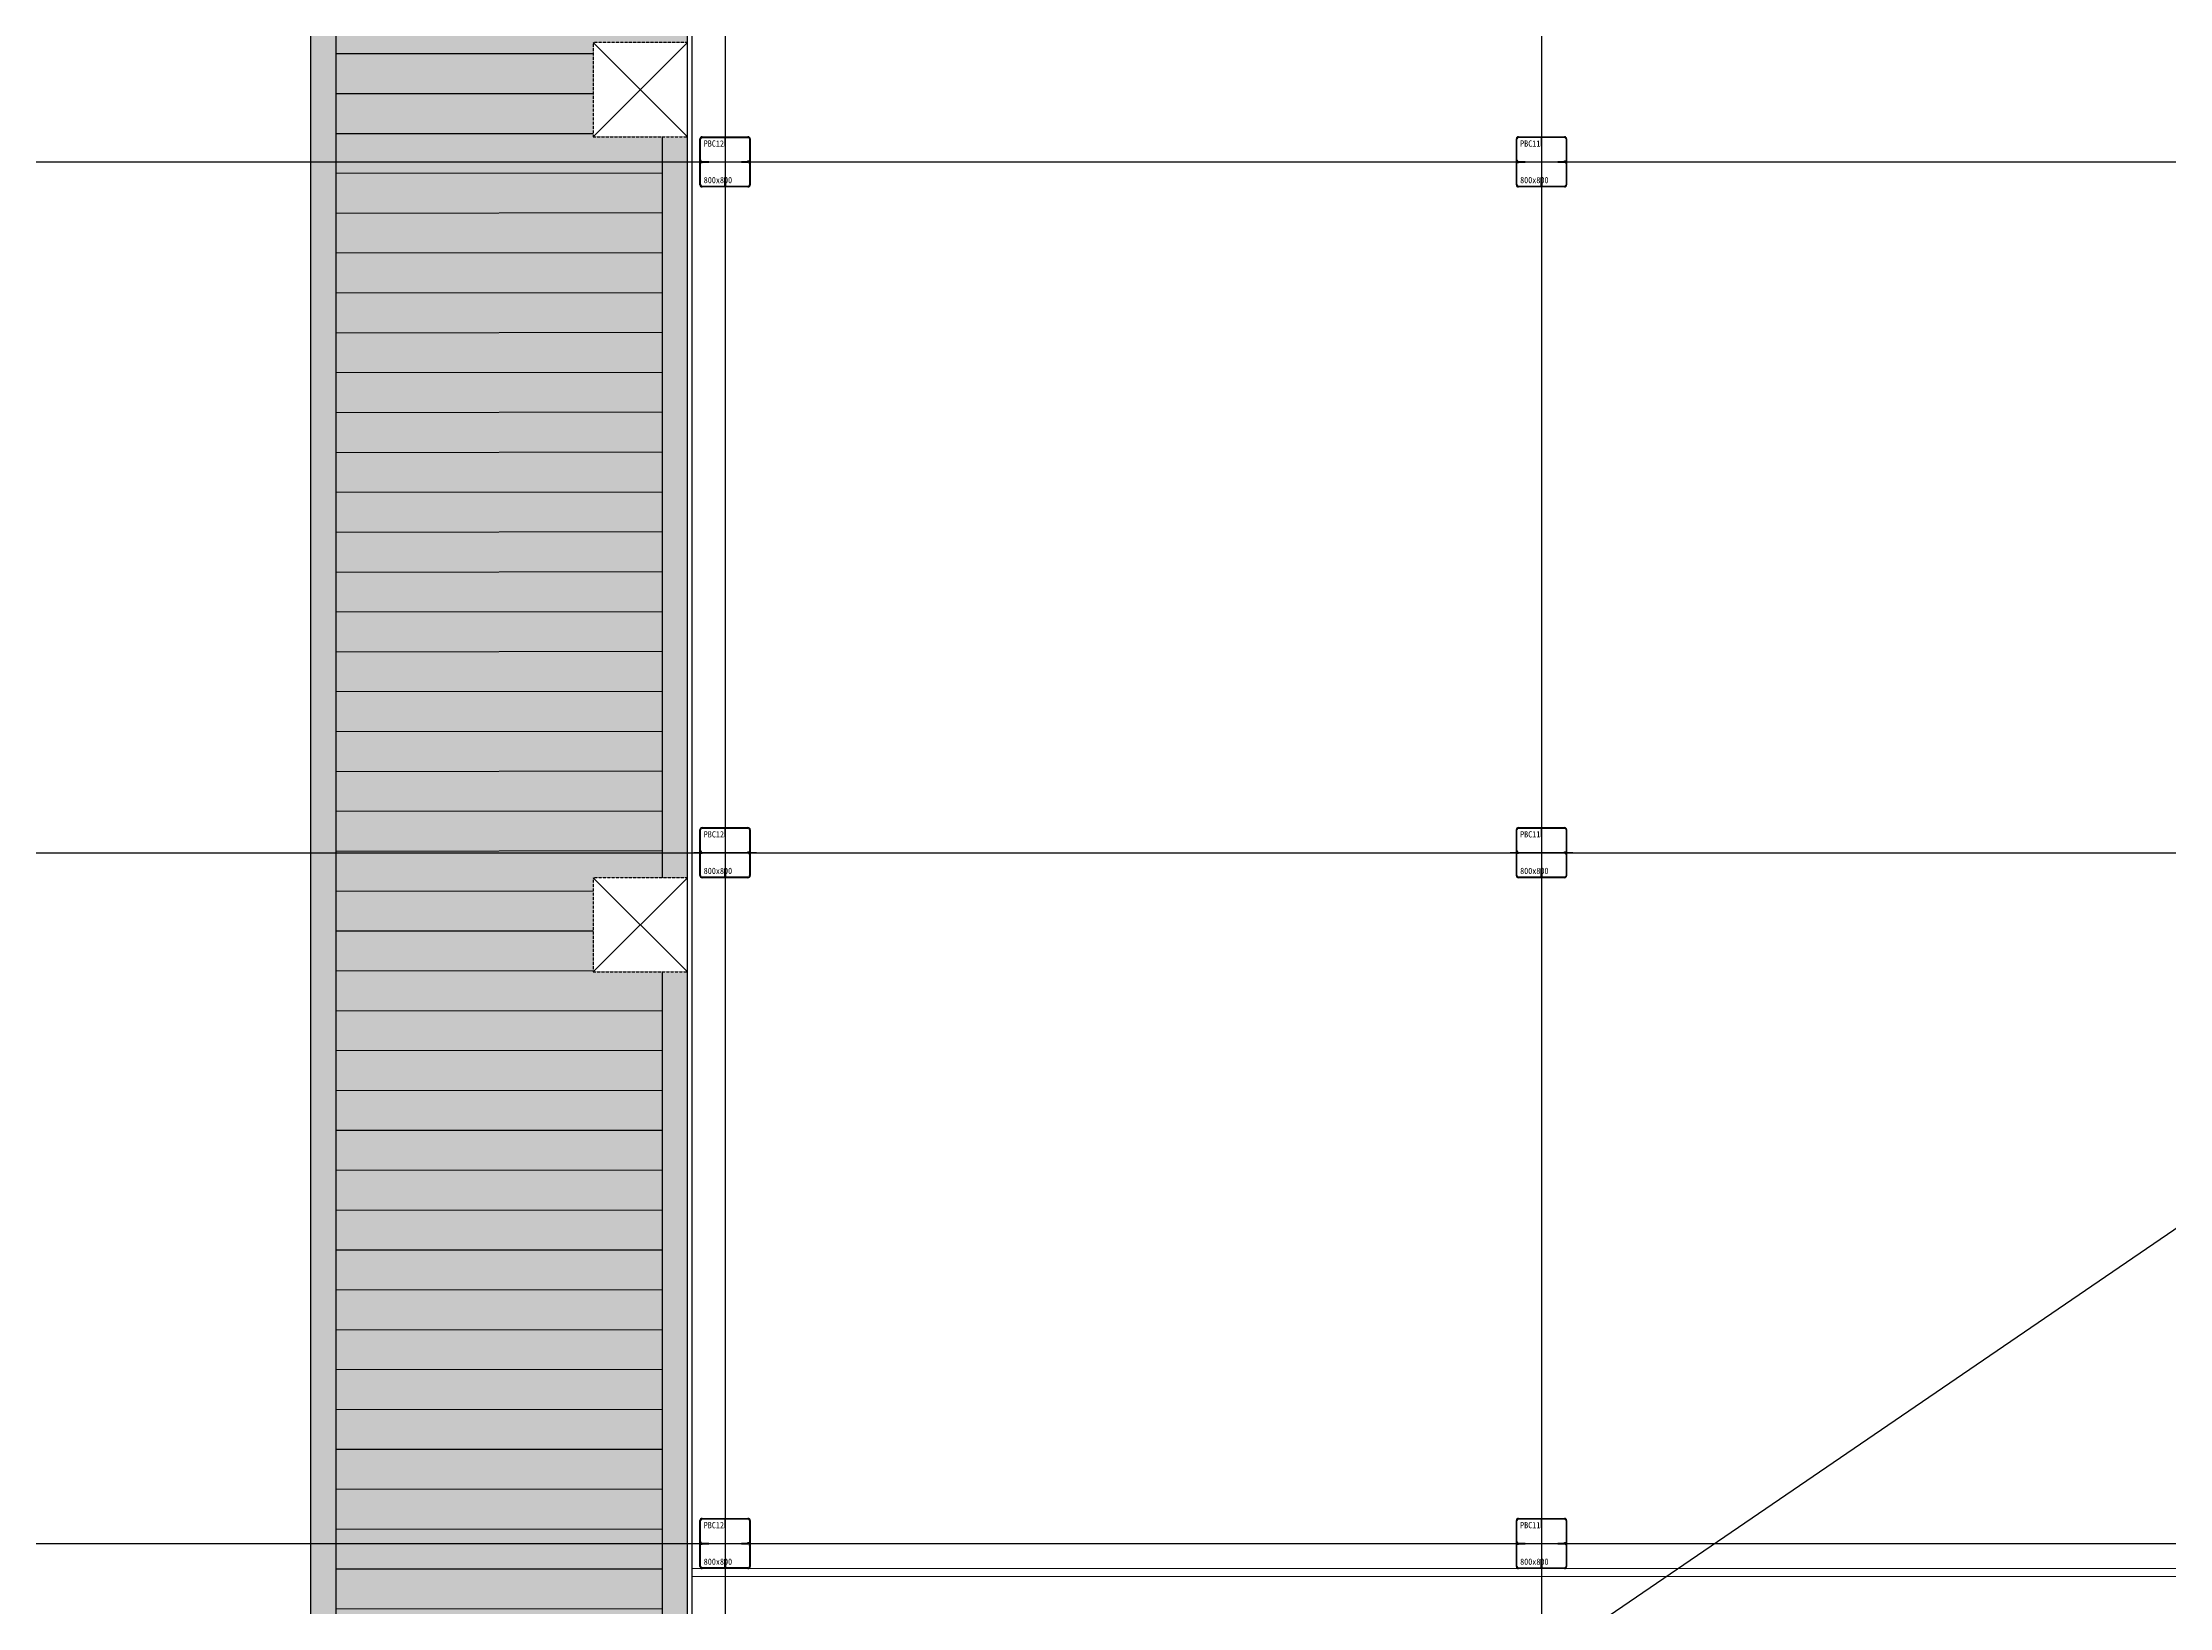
# Model space of a CAD drawing. Extents: x 152195838 to 160350639, y 364657247 to 370318102.
# Drawn here: x 158409079 to 158442947, y 365004013 to 365028932 of the extents above; entities that cross this region are included whole.
import ezdxf
from ezdxf.xclip import XClip

# ---------------------------------------------------------------- set-up
doc = ezdxf.new("R2010")
doc.units = 0
doc.header["$MEASUREMENT"] = 0
doc.linetypes.add('CEN', pattern=[63, 60, -1, 1, -1])
doc.linetypes.add('DASHED', pattern=[0.75, 0.5, -0.25])
doc.layers.get('0').update_dxf_attribs({"linetype": 'CONTINUOUS'})
doc.layers.get('Defpoints').update_dxf_attribs({"linetype": 'CONTINUOUS'})
for name, color, linetype in [('-S-foundation txt', 3, 'CONTINUOUS'), ('4A.TEC CEN', 1, 'CEN'), ('4A.TEC ELE 1', 7, 'CONTINUOUS'), ('4A.TEC 벽체 3', 4, 'CONTINUOUS'), ('4A.TEC 벽체 4', 7, 'CONTINUOUS'), ('4A.TEC 해치 1', 9, 'CONTINUOUS'), ('P-BOX', 3, 'CONTINUOUS')]:
    doc.layers.add(name, color=color, linetype=linetype)
doc.layers.add('DEFPOINT', color=135, linetype='CONTINUOUS', plot=False)
doc.styles.add('돋움체', font='')
doc.styles.get('돋움체').set_extended_font_data('DotumChe')

# ---------------------------------------------------------------- blocks, each defined once
blk = doc.blocks.new('asq9q')
for p, q in [((159790047, 364980932), (159791547, 364982432)), ((159790047, 364982432), (159791547, 364980932))]:
    blk.add_line(p, q)
at = {"linetype": 'DASHED'}
blk.add_lwpolyline([(159790047, 364980932), (159791547, 364980932), (159791547, 364982432), (159790047, 364982432)], close=True, dxfattribs=at)
blk = doc.blocks.new('zw$EEDA')
at = {"layer": '4A.TEC 해치 1', "linetype": 'Continuous'}
h = blk.add_hatch(color=254, dxfattribs=at)
h.dxf.hatch_style = 1
h.paths.add_polyline_path([(6000, 0), (6000, 11000), (4500, 11000), (4500, 12500), (6000, 12500), (6000, 31700), (4500, 31700), (4500, 33200), (6000, 33200), (6000, 45000), (4500, 45000), (4500, 46500), (6000, 46500), (6000, 89200), (0, 89200), (0, 0)])
at = {"layer": '4A.TEC 해치 1'}
h = blk.add_hatch(dxfattribs=at)
h.set_pattern_fill('LINE', color=256, scale=200, angle=360)
h.set_pattern_definition([(360, (-434424.4, 2090698.2), (2e-12, 635), [])])
edge = h.paths.add_edge_path()
edge.add_line((400, 88800), (5600, 88800))
edge.add_line((5600, 88800), (5600, 46500))
edge.add_line((5600, 46500), (4500, 46500))
edge.add_line((4500, 46500), (4500, 45000))
edge.add_line((4500, 45000), (5600, 45000))
edge.add_line((5600, 45000), (5600, 33200))
edge.add_line((5600, 33200), (4500, 33200))
edge.add_line((4500, 33200), (4500, 31700))
edge.add_line((4500, 31700), (5600, 31700))
edge.add_line((5600, 31700), (5600, 12500))
edge.add_line((5600, 12500), (4500, 12500))
edge.add_line((4500, 12500), (4500, 11000))
edge.add_line((4500, 11000), (5600, 11000))
edge.add_line((5600, 11000), (5600, 400))
edge.add_line((5600, 400), (400, 400))
edge.add_line((400, 400), (400, 88600))
at = {"ltscale": 1000}
blk.add_lwpolyline([(6000, 89200), (0, 89200), (0, 0), (6000, 0)], dxfattribs=at)
at = {"layer": '4A.TEC ELE 1', "color": 8}
for p, q in [((5600, 45000), (5600, 33200)), ((5600, 31700), (5600, 12500))]:
    blk.add_line(p, q, dxfattribs=at)
blk.add_lwpolyline([(6000, 88800), (400, 88800), (400, 400), (5600, 400)], dxfattribs=at)
for p in [(-159785547, -364935932), (-159785547, -364949232)]:
    blk.add_blockref('asq9q', p)
blk = doc.blocks.new('dwg3220')
h = blk.add_hatch()
h.set_pattern_fill('ANSI37', color=253, scale=4000, angle=45, style=0)
h.set_pattern_definition([(90, (143763.5, -224403.43), (-500, 3e-14), []), (180, (143763.5, -224403.43), (-6e-14, -500), [])])
h.paths.add_polyline_path([(175475, 107628), (168277, 111740), (163617, 114401, -0.125113), (160887, 117037), (160717, 116931, -0.044026), (160093, 118172), (146103, 153405), (143474, 160024), (143474, 180350, 0.031352), (141674, 178662), (141674, 159680), (144572, 152384), (158420, 117508, 0.170076), (162625, 112664), (198212, 92338, 0.414214), (197541, 94794), (175375, 107454)])
blk = doc.blocks.new('A$C111325cc')
at = {"layer": 'DEFPOINT'}
for p, q in [((136276, 244000), (136276, 0)), ((149276, 244000), (149276, 0)), ((0, 130063), (324969, 130063)), ((0, 119063), (324969, 119063)), ((0, 108063), (324969, 108063))]:
    blk.add_line(p, q, dxfattribs=at)
blk = doc.blocks.new('PBC12(B2F~2F)')
at = {"layer": 'P-BOX'}
h = blk.add_hatch(color=3, dxfattribs=at)
h.dxf.hatch_style = 1
h.paths.add_polyline_path([(135, 495, -0.414216), (100, 530), (100, 495)])
h.paths.add_polyline_path([(900, 470), (900, 505), (865, 505, -0.414217)])
at = {"layer": 'Defpoints', "color": 1, "ltscale": 50}
for p, q in [((500, 1000), (500, 0)), ((0, 500), (1000, 500))]:
    blk.add_line(p, q, dxfattribs=at)
at = {"layer": 'P-BOX', "color": 3, "ltscale": 50}
for p, q in [((495, 890), (495, 750)), ((495, 750), (505, 750)), ((505, 750), (505, 890)), ((100, 495), (240, 495)), ((135, 505), (240, 505)), ((240, 505), (240, 495)), ((760, 505), (900, 505)), ((760, 505), (760, 495)), ((760, 495), (865, 495)), ((495, 110), (495, 250)), ((495, 250), (505, 250)), ((505, 250), (505, 110))]:
    blk.add_line(p, q, dxfattribs=at)
for points in [[(100, 135), (100, 865)], [(110, 530), (110, 865)], [(135, 900), (865, 900)], [(135, 890), (865, 890)], [(890, 865), (890, 505)], [(900, 865), (900, 135)], [(110, 135), (110, 495)], [(110, 495), (135, 495), (135, 486), (110, 486), (110, 495)], [(865, 514), (890, 514), (890, 505), (865, 505), (865, 514)], [(890, 470), (890, 135)], [(865, 110), (135, 110)], [(865, 100), (135, 100)]]:
    blk.add_lwpolyline(points, dxfattribs=at)
for centre, radius, start, end in [((135, 865), 35, 90, 180), ((135, 865), 25, 90, 180), ((865, 865), 35, 0, 90), ((865, 865), 25, 0, 90), ((135, 530), 35, 180, 270), ((135, 530), 25, 180, 270), ((865, 470), 35, 0, 90), ((865, 470), 25, 0, 90), ((135, 135), 35, 180, 270), ((135, 135), 25, 180, 270), ((865, 135), 35, 270, 0), ((865, 135), 25, 270, 0)]:
    blk.add_arc(centre, radius, start, end, dxfattribs=at)
at = {"layer": 'DEFPOINT', "style": '돋움체'}
for s, p in [('PBC12', (160, 742)), ('800x800', (160, 160))]:
    blk.add_text(s, height=100, dxfattribs=at).set_placement(p)
blk = doc.blocks.new('PBC11(B2F~1F)')
at = {"layer": 'P-BOX'}
h = blk.add_hatch(color=3, dxfattribs=at)
h.dxf.hatch_style = 1
h.paths.add_polyline_path([(100, 527), (100, 496), (132, 496, -0.414214)])
h.paths.add_polyline_path([(900, 504), (868, 504, -0.414214), (900, 473)])
h.paths.add_polyline_path([(772, 562), (885, 562), (885, 644), (772, 644)], flags=9)
h.paths.add_polyline_path([(475, 597), (526, 597), (526, 680), (475, 680)], flags=9)
at = {"layer": 'Defpoints', "color": 1, "ltscale": 50}
for p, q in [((500, 1000), (500, 0)), ((0, 500), (1000, 500))]:
    blk.add_line(p, q, dxfattribs=at)
at = {"layer": 'P-BOX', "color": 3, "ltscale": 50}
for p, q in [((496, 891), (496, 751)), ((496, 751), (504, 751)), ((504, 751), (504, 891)), ((100, 496), (240, 496)), ((132, 504), (240, 504)), ((240, 504), (240, 496)), ((760, 504), (900, 504)), ((760, 504), (760, 496)), ((760, 496), (868, 496)), ((496, 109), (496, 249)), ((496, 249), (504, 249)), ((504, 249), (504, 109))]:
    blk.add_line(p, q, dxfattribs=at)
for points in [[(100, 132), (100, 868)], [(109, 527), (109, 868)], [(132, 900), (868, 900)], [(132, 891), (868, 891)], [(891, 868), (891, 504)], [(900, 868), (900, 132)], [(109, 132), (109, 496)], [(109, 496), (134, 496), (134, 486), (109, 486), (109, 496)], [(866, 514), (891, 514), (891, 504), (866, 504), (866, 514)], [(891, 473), (891, 132)], [(868, 109), (132, 109)], [(868, 100), (132, 100)]]:
    blk.add_lwpolyline(points, dxfattribs=at)
for centre, radius, start, end in [((132, 868), 31.5, 90, 180), ((132, 868), 22.5, 90, 180), ((868, 868), 31.5, 0, 90), ((868, 868), 22.5, 0, 90), ((132, 527), 31.5, 180, 270), ((132, 527), 22.5, 180, 270), ((868, 473), 31.5, 0, 90), ((868, 473), 22.5, 0, 90), ((132, 132), 31.5, 180, 270), ((132, 132), 22.5, 180, 270), ((868, 132), 31.5, 270, 0), ((868, 132), 22.5, 270, 0)]:
    blk.add_arc(centre, radius, start, end, dxfattribs=at)
at = {"layer": 'DEFPOINT', "style": '돋움체'}
for s, p in [('PBC11', (160, 742)), ('800x800', (160, 160))]:
    blk.add_text(s, height=100, dxfattribs=at).set_placement(p)
blk = doc.blocks.new('B1F~1FCOL')
at = {"layer": '-S-foundation txt', "linetype": 'DASHED'}
for name, p in [('PBC12(B2F~2F)', (0, 44000)), ('PBC11(B2F~1F)', (13000, 44000)), ('PBC12(B2F~2F)', (0, 33000)), ('PBC11(B2F~1F)', (13000, 33000)), ('PBC12(B2F~2F)', (0, 22000)), ('PBC11(B2F~1F)', (13000, 22000))]:
    blk.add_blockref(name, p, dxfattribs=at)

msp = doc.modelspace()

# ---------------------------------------------------------------- linework, layer by layer
at = {"layer": '4A.TEC CEN', "color": 8, "ltscale": 500}
msp.add_line((158420547.0046, 364994681.8958), (158531097.0046, 365070181.8958), dxfattribs=at)
at = {"layer": '4A.TEC 벽체 3'}
for points in [[(158532547.0046, 364982431.8958), (158419347.0046, 364982431.8958), (158419347.0046, 365071031.8958)], [(158531647.0046, 364982506.8958), (158419422.0046, 364982506.8958), (158419422.0046, 365071031.8958)]]:
    msp.add_lwpolyline(points, dxfattribs=at)
at = {"layer": '4A.TEC 벽체 4', "color": 251, "lineweight": 0, "ltscale": 15}
for p, q in [((158530947.0046, 365004631.8958), (158419422.0046, 365004631.8958)), ((158530947.0046, 365004506.8958), (158419422.0046, 365004506.8958))]:
    msp.add_line(p, q, dxfattribs=at)

# ---------------------------------------------------------------- block references
ref = msp.add_blockref('dwg3220', (158226294.1963, 364870692.3902))
XClip(ref).set_block_clipping_path([(73539.6965255737, 26276.3403887749), (382345.1829254925, 254113.1821119785)])
msp.add_blockref('zw$EEDA', (158413347.0046, 364982431.8958))
at = {"layer": 'DEFPOINT'}
msp.add_blockref('A$C111325cc', (158283670.7413, 364896968.7328), dxfattribs=at)
at = {"layer": 'P-BOX', "linetype": 'DASHED'}
msp.add_blockref('B1F~1FCOL', (158419447.0046, 364982531.8958), dxfattribs=at)

doc.saveas('drawing.dxf')
